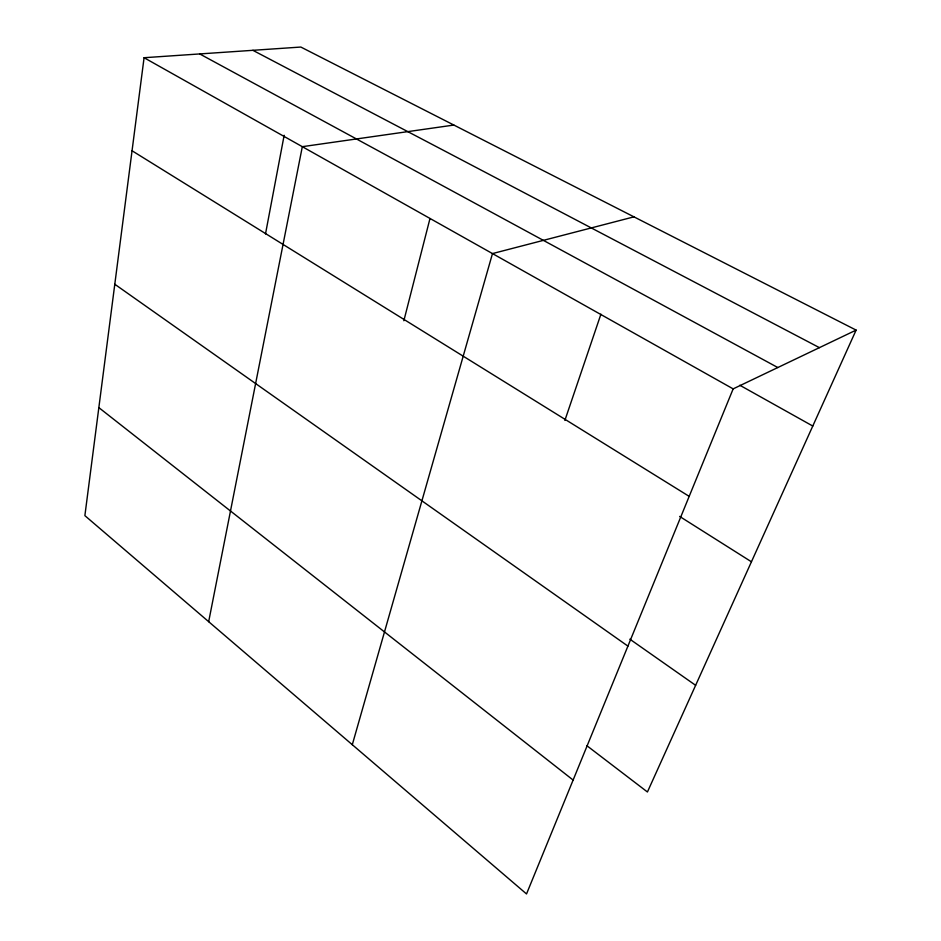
<?xml version="1.0" encoding="UTF-8"?>
<svg xmlns="http://www.w3.org/2000/svg" width="941" height="941" viewBox="0 0 941 941"><rect width="100%" height="100%" fill="white"/><g stroke="black" fill="none" stroke-linecap="round" stroke-linejoin="round"><path stroke-width="1.41" d="M144.079 57.719L84.878 515.644L526.525 893.95L733.157 388.88L856.122 330.103L300.838 47.05L144.079 57.719L733.157 388.88M265.503 233.944L284.158 135.281M208.667 621.683L302.32 146.678L453.868 125.059M403.854 320.74L429.978 218.535M352.299 744.707L492.484 253.576L633.952 216.853M564.871 420.439L600.923 314.176M856.122 330.103L647.432 791.981L586.761 745.613M252.87 50.32L819.411 347.652M199.715 53.931L777.807 367.543M739.802 385.234L812.777 426.038M132.046 150.76L689.188 496.366M679.637 516.421L751.447 561.789M629.847 639.174L695.634 685.319M114.79 284.241L627.918 646.114M98.84 407.618L573.116 780.054"/></g></svg>
